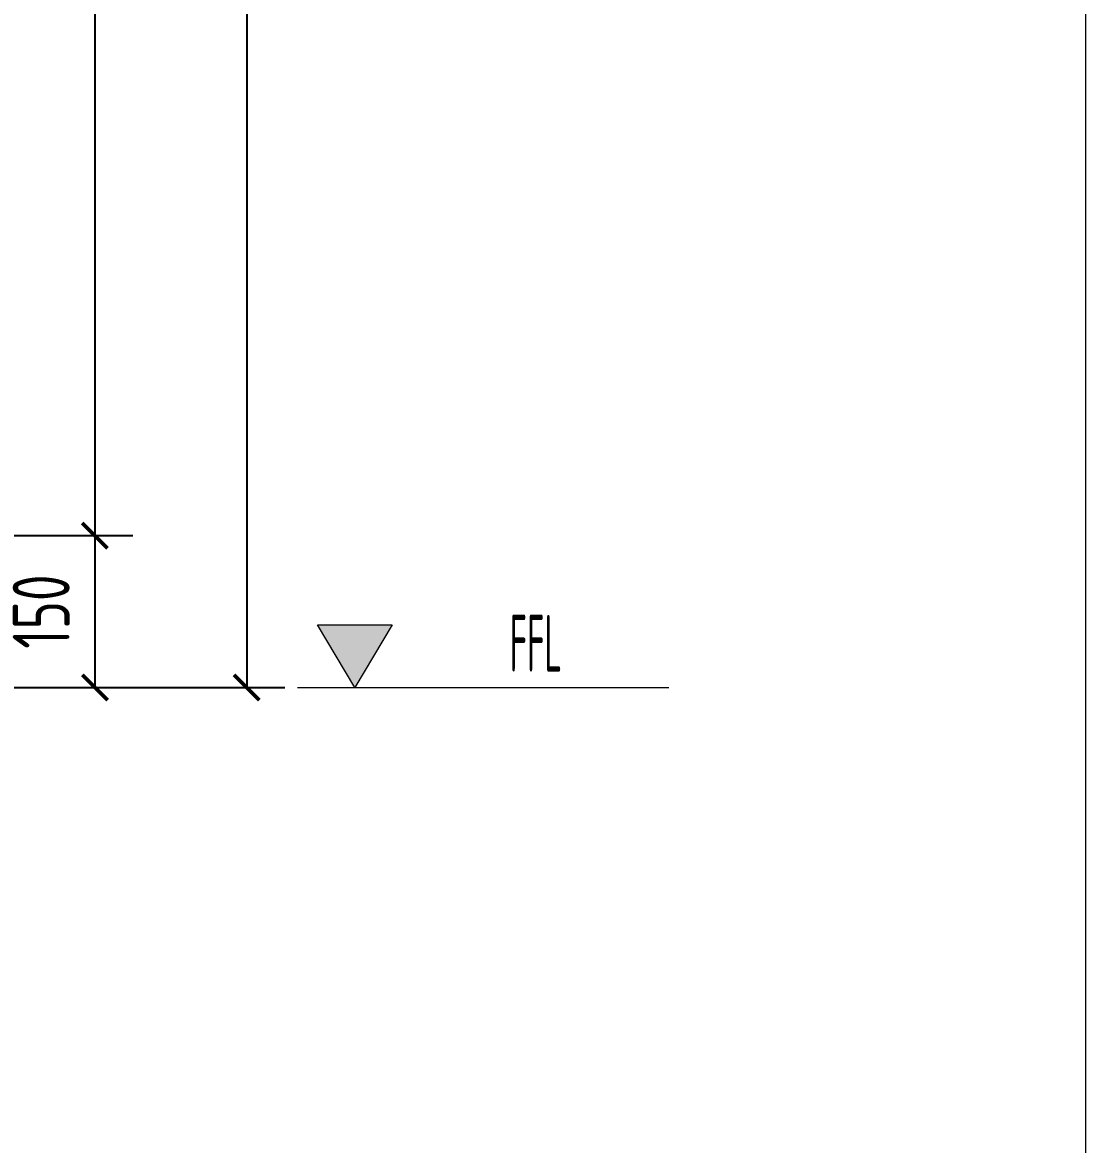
# Model space of a CAD drawing. Header units: millimetres. Extents: x 3162 to 221128, y -144913 to 11496.
# Drawn here: x 56545 to 57596, y -135496 to -134387 of the extents above; entities that cross this region are included whole.
import ezdxf
from ezdxf.enums import TextEntityAlignment as Align

# ---------------------------------------------------------------- set-up
doc = ezdxf.new("R2010")
doc.units = ezdxf.units.MM
doc.header["$LTSCALE"] = 10
doc.layers.get('Defpoints').update_dxf_attribs({"color": 250})
for name, color, linetype, lineweight in [('Drawing【图框、表格】', 150, 'Continuous', 0), ('Elevation【立面图库】', 150, 'Continuous', 0), ('RC-dimensions', 44, 'Continuous', 0)]:
    doc.layers.add(name, color=color, linetype=linetype, lineweight=lineweight)
doc.styles.add('尺寸标注', font='ARCHS.SHX', dxfattribs={"width": 0.8})
doc.styles.add('标高', font='ARCHS.SHX', dxfattribs={"width": 0.5})
doc.dimstyles.new('海龙1：25', dxfattribs={"dimscale": 25, "dimtxt": 2.25, "dimasz": 1, "dimexe": 1.5, "dimexo": 1, "dimgap": 1, "dimtad": 1, "dimdec": 0, "dimrnd": 5, "dimdsep": 46, "dimtxsty": '尺寸标注', "dimblk": 'ARCHTICK', "dimblk1": 'ARCHTICK', "dimblk2": 'ARCHTICK', "dimcen": 1, "dimclrd": 44, "dimclre": 44, "dimclrt": 2, "dimadec": 0, "dimazin": 0, "dimtfac": 1, "dimtdec": 0, "dimtix": 1, "dimtmove": 2, "dimatfit": 3, "dimldrblk": 'hl_arrow2', "dimfxl": 5, "dimfxlon": 1, "dimarcsym": 0})

# ---------------------------------------------------------------- blocks, each defined once
blk = doc.blocks.new('_ArchTick')
at = {"color": 2, "linetype": 'ByBlock', "const_width": 0.15}
blk.add_lwpolyline([(-0.5, -0.5), (0.5, 0.5)], dxfattribs=at)
blk = doc.blocks.new('*D1761')
at = {"layer": 'Defpoints', "color": 0, "transparency": 16777216}
for p in [(56467.1, -132344.1), (56467.1, -134894.1), (56617.1, -134894.1)]:
    blk.add_point(p, dxfattribs=at)
at = {"layer": 'RC-dimensions', "color": 44, "lineweight": -2, "transparency": 16777216}
for p, q in [((56492.1, -132344.1), (56654.6, -132344.1)), ((56617.1, -132344.1), (56617.1, -134894.1)), ((56492.1, -134894.1), (56654.6, -134894.1))]:
    blk.add_line(p, q, dxfattribs=at)
at = {"layer": 'RC-dimensions', "color": 44, "lineweight": -2, "transparency": 16777216, "xscale": 25, "yscale": 25, "zscale": 25}
for p, rotation in [((56617.1, -132344.1), 90), ((56617.1, -134894.1), 270)]:
    blk.add_blockref('_ArchTick', p, dxfattribs=dict(at, rotation=rotation))
at = {"layer": 'RC-dimensions', "color": 2, "transparency": 16777216, "insert": (56562.8, -133619.1), "char_height": 56.25, "attachment_point": 5, "rotation": 90, "style": '尺寸标注'}
blk.add_mtext('2550', dxfattribs=at)
blk = doc.blocks.new('hl_arrow2')
at = {"color": 2}
blk.add_line((-0.221, 0), (-1, 0), dxfattribs=at)
blk.add_lwpolyline([(-0.221, 0), (-0.861, -0.689), (-0.654, -0.862), (0, 0), (-0.654, 0.862), (-0.861, 0.689)], close=True, dxfattribs=at)
for points in [[(-0.861, 0.689), (-0.654, 0.862), (-0.221, 0), (0, 0)], [(-0.861, -0.689), (-0.654, -0.862), (-0.221, 0), (0, 0)]]:
    blk.add_solid(points, dxfattribs=at)
blk = doc.blocks.new('*D1762')
at = {"layer": 'Defpoints', "color": 0, "transparency": 16777216}
for p in [(56467.1, -134894.1), (56467.1, -135044.1), (56617.1, -135044.1)]:
    blk.add_point(p, dxfattribs=at)
at = {"layer": 'RC-dimensions', "color": 44, "lineweight": -2, "transparency": 16777216}
for p, q in [((56492.1, -134894.1), (56654.6, -134894.1)), ((56617.1, -134894.1), (56617.1, -135044.1)), ((56492.1, -135044.1), (56654.6, -135044.1))]:
    blk.add_line(p, q, dxfattribs=at)
at = {"layer": 'RC-dimensions', "color": 44, "lineweight": -2, "transparency": 16777216, "xscale": 25, "yscale": 25, "zscale": 25}
for p, rotation in [((56617.1, -134894.1), 90), ((56617.1, -135044.1), 270)]:
    blk.add_blockref('_ArchTick', p, dxfattribs=dict(at, rotation=rotation))
at = {"layer": 'RC-dimensions', "color": 2, "transparency": 16777216, "insert": (56564, -134969.1), "char_height": 56.25, "attachment_point": 5, "rotation": 90, "style": '尺寸标注'}
blk.add_mtext('150', dxfattribs=at)
blk = doc.blocks.new('*D1763')
at = {"layer": 'Defpoints', "color": 0, "transparency": 16777216}
for p in [(56467.1, -132344.1), (56467.1, -135044.1), (56767.1, -135044.1)]:
    blk.add_point(p, dxfattribs=at)
at = {"layer": 'RC-dimensions', "color": 44, "lineweight": -2, "transparency": 16777216}
for p, q in [((56642.1, -132344.1), (56804.6, -132344.1)), ((56767.1, -132344.1), (56767.1, -135044.1)), ((56642.1, -135044.1), (56804.6, -135044.1))]:
    blk.add_line(p, q, dxfattribs=at)
at = {"layer": 'RC-dimensions', "color": 44, "lineweight": -2, "transparency": 16777216, "xscale": 25, "yscale": 25, "zscale": 25}
for p, rotation in [((56767.1, -132344.1), 90), ((56767.1, -135044.1), 270)]:
    blk.add_blockref('_ArchTick', p, dxfattribs=dict(at, rotation=rotation))
at = {"layer": 'RC-dimensions', "color": 2, "transparency": 16777216, "insert": (56711.6, -133694.1), "char_height": 56.25, "attachment_point": 5, "rotation": 90, "style": '尺寸标注'}
blk.add_mtext('2700', dxfattribs=at)
blk = doc.blocks.new('hl_Elevation-A2')
blk.add_hatch(color=150).paths.add_polyline_path([(3.738, 2.475), (2.269, 0), (0.8, 2.475)])
at = {"color": 150}
blk.add_line((0, 0), (14.673, 0), dxfattribs=at)
blk.add_lwpolyline([(3.738, 2.475), (2.269, 0), (0.8, 2.475)], close=True, dxfattribs=at)
at = {"color": 2, "style": '标高', "width": 0.8, "flags": 8}
blk.add_attdef('HEIGHT', text='', height=2.25, dxfattribs=at).set_placement((9.42, 1.75), align=Align.MIDDLE_CENTER)

msp = doc.modelspace()

# ---------------------------------------------------------------- linework, layer by layer
at = {"layer": 'Drawing【图框、表格】'}
msp.add_lwpolyline([(39841.4, -143345.3), (39841.4, -131109.9), (57595.6, -131109.9), (57595.6, -143345.3)], close=True, dxfattribs=at)
msp.add_lwpolyline([(39841.4, -143345.3), (39841.4, -131109.9), (57595.6, -131109.9), (57595.6, -143345.3)], close=True, dxfattribs=at)

# ---------------------------------------------------------------- block references
at = {"layer": 'Elevation【立面图库】'}
ref = msp.add_blockref('hl_Elevation-A2', (56817.1, -135044.1), dxfattribs=dict(at, xscale=25, yscale=25, zscale=25))
ref.add_attrib('HEIGHT', 'FFL', dxfattribs={"layer": '0', "color": 2, "height": 56.25, "style": '标高', "width": 0.5}).set_placement((57052.6, -135000.4), align=Align.MIDDLE_CENTER)

# ---------------------------------------------------------------- dimensions: what is measured, and where the dimension line sits
at = {"layer": 'RC-dimensions'}
for base, p1, p2, picture, middle in [((56617.1, -134894.1), (56467.1, -132344.1), (56467.1, -134894.1), '*D1761', (56562.8, -133619.1)), ((56767.1, -135044.1), (56467.1, -132344.1), (56467.1, -135044.1), '*D1763', (56711.6, -133694.1)), ((56617.1, -135044.1), (56467.1, -134894.1), (56467.1, -135044.1), '*D1762', (56564, -134969.1))]:
    dim = msp.add_linear_dim(base=base, p1=p1, p2=p2, angle=270, dimstyle='海龙1：25', override={"dimscale": 25, "dimtxsty": '尺寸标注', "dimblk1": 'ArchTick', "dimblk2": 'ArchTick', "dimsah": 1, "dimclrt": 2}, dxfattribs=at)
    dim.commit()
    dim.dimension.update_dxf_attribs({"geometry": picture, "text_midpoint": middle})

doc.saveas('drawing.dxf')
